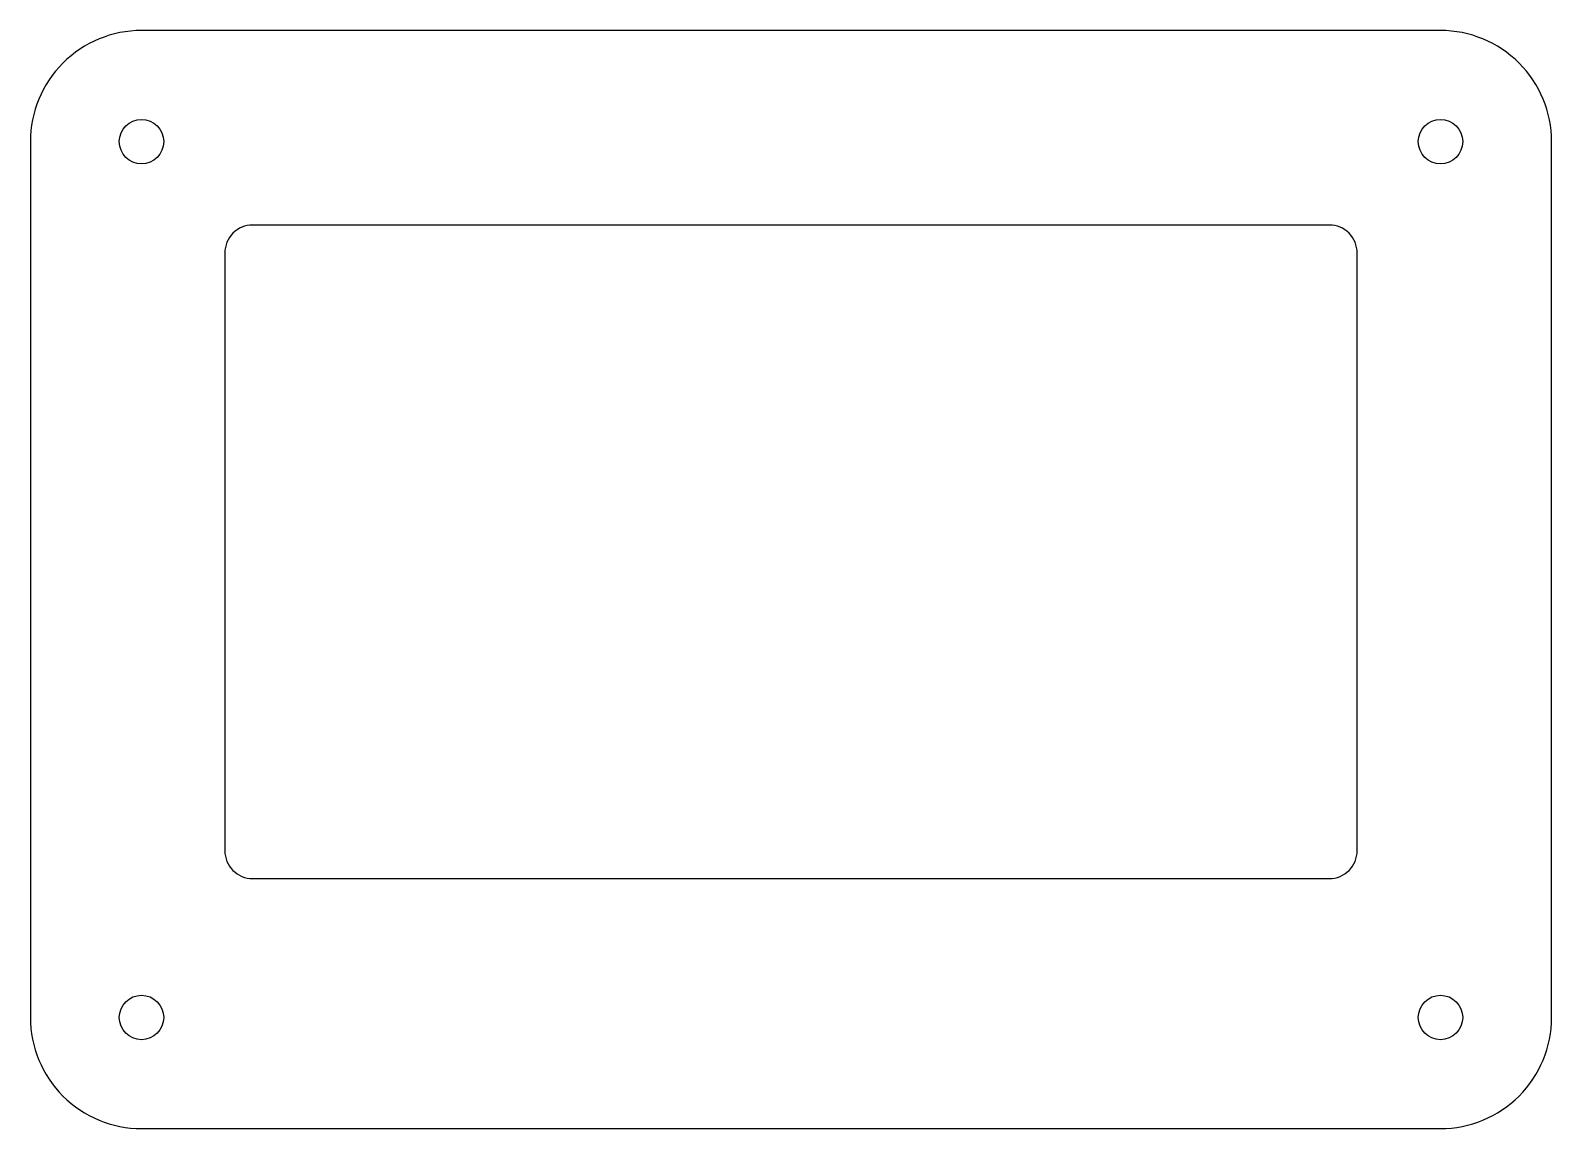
# Model space of a CAD drawing. Header units: millimetres. Extents: x -6 to 104, y -43 to 36.
import ezdxf

# ---------------------------------------------------------------- set-up
doc = ezdxf.new("R2010")
doc.units = ezdxf.units.MM
doc.layers.get('0').update_dxf_attribs({"linetype": 'CONTINUOUS'})

msp = doc.modelspace()

# ---------------------------------------------------------------- linework, layer by layer
for points in [[(96.02, -43.28, 0.414214), (104.02, -35.28), (104.02, 27.76, 0.414214), (96.02, 35.76), (2.48, 35.76, 0.414214), (-5.52, 27.76), (-5.52, -35.28, 0.414214), (2.48, -43.28)], [(88.02, -25.28, 0.414214), (90.02, -23.28), (90.02, 19.76, 0.414214), (88.02, 21.76), (10.48, 21.76, 0.414214), (8.48, 19.76), (8.48, -23.28, 0.414214), (10.48, -25.28)]]:
    msp.add_lwpolyline(points, format="xyb", close=True)
for centre in [(2.48, 27.76), (96.02, 27.76), (2.48, -35.28), (96.02, -35.28)]:
    msp.add_circle(centre, 1.6)

doc.saveas('drawing.dxf')
